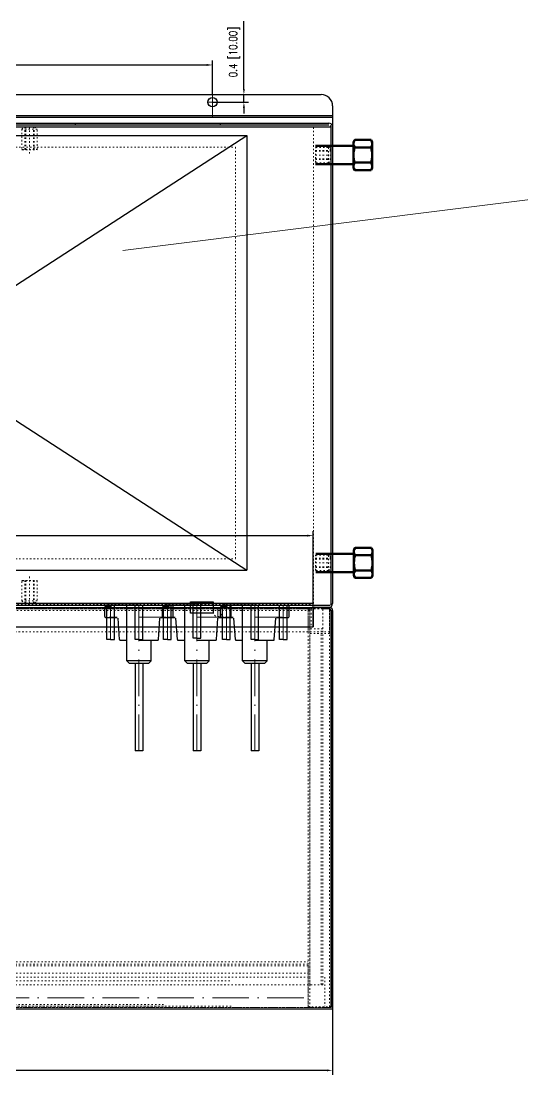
# Model space of a CAD drawing. Header units: millimetres. Extents: x 13152 to 58898, y -6229 to 3679.
# Drawn here: x 53608 to 54267, y -608 to 774 of the extents above; entities that cross this region are included whole.
import ezdxf

# ---------------------------------------------------------------- set-up
doc = ezdxf.new("R2010")
doc.units = ezdxf.units.MM
doc.header["$LTSCALE"] = 4
for name, pattern in [('ACAD_ISO03W100', [1.18, 0.47, -0.71]), ('ACAD_ISO10W100', [18, 12, -3, 0, -3]), ('DASHED', [0.75, 0.5, -0.25])]:
    doc.linetypes.add(name, pattern=pattern)
doc.layers.add('4虚线层', color=6, linetype='DASHED')
for name, color, linetype, lineweight in [('标注、文本', 3, 'Continuous', 25), ('粗实线', 4, 'Continuous', 53), ('铁心', 3, 'Continuous', 0)]:
    doc.layers.add(name, color=color, linetype=linetype, lineweight=lineweight)
doc.styles.add('TH_GBDIM', font='romans.shx', dxfattribs={"width": 0.8, "bigfont": 'gbcbig.shx'})
doc.dimstyles.new('TH_GBDIM1', dxfattribs={"dimscale": 3, "dimtxt": 3.5, "dimasz": 2.5, "dimexe": 2, "dimexo": 0, "dimgap": 1.5, "dimtad": 1, "dimdec": 1, "dimlfac": 0.03937, "dimzin": 0, "dimdsep": 46, "dimtxsty": 'TH_GBDIM', "dimcen": 2.5, "dimclrd": 3, "dimclre": 256, "dimclrt": 2, "dimadec": 0, "dimazin": 0, "dimtfac": 0.714286, "dimtdec": 1, "dimtmove": 0, "dimatfit": 3, "dimfxl": 1, "dimtzin": 0, "dimlwd": -1, "dimlwe": -1, "dimarcsym": 0})

# ---------------------------------------------------------------- blocks, each defined once
blk = doc.blocks.new('25589905')
at = {"layer": '标注、文本'}
for p, q in [((20271.8, -4199.3), (20271.8, -3676.3)), ((20271.8, -4167.3), (20271.8, -3676.3)), ((20275.8, -3672.3), (21363.8, -3672.3)), ((20275.8, -3672.3), (20284.8, -3672.3)), ((20301.8, -3676.3), (20303.8, -3676.3)), ((20426.3, -3664.8), (20426.3, -3679.8)), ((20456.3, -3664.8), (20426.3, -3664.8)), ((20456.3, -3679.8), (20456.3, -3664.8)), ((21190.3, -3679.8), (21190.3, -3664.8)), ((21190.3, -3664.8), (21220.3, -3664.8)), ((21220.3, -3664.8), (21220.3, -3679.8)), ((21346.8, -3676.3), (21344.8, -3676.3)), ((21372.8, -3672.3), (21363.8, -3672.3)), ((21372.8, -3674.3), (21363.8, -3674.3)), ((21374.8, -3676.3), (21372.8, -3676.3)), ((21374.8, -3676.3), (21374.8, -4197.3)), ((21374.8, -3704.3), (21374.8, -3676.3)), ((21374.8, -4196.3), (21374.8, -3676.3)), ((21374.8, -4167.3), (21374.8, -3676.3)), ((21376.8, -3676.3), (21376.8, -4199.3)), ((21376.8, -4167.3), (21376.8, -3676.3)), ((20426.3, -3679.8), (20456.3, -3679.8)), ((21220.3, -3679.8), (21190.3, -3679.8)), ((21376.8, -4199.3), (20271.8, -4199.3)), ((20672.3, -4199.3), (20802.3, -4199.3)), ((20746.8, -4196.3), (20749.8, -4196.3)), ((21374.3, -4197.3), (21374.3, -4195.3)), ((20677.3, -4204.3), (20797.3, -4204.3))]:
    blk.add_line(p, q, dxfattribs=at)
at = {"layer": '标注、文本', "color": 2, "linetype": 'ACAD_ISO03W100', "lineweight": 18}
for p, q in [((20273.8, -4197.3), (20273.8, -3674.3)), ((20273.8, -3674.3), (21346.8, -3674.3)), ((20273.8, -3704.3), (20273.8, -3674.3)), ((21363.8, -3674.3), (20273.8, -3674.3)), ((21346.8, -3676.3), (20273.8, -3676.3)), ((20273.8, -4196.3), (20273.8, -3676.3)), ((20273.8, -3676.3), (20275.8, -3676.3)), ((20273.8, -4167.3), (20273.8, -3676.3)), ((20275.8, -3704.3), (20275.8, -3674.3)), ((20275.8, -3674.3), (20284.8, -3674.3)), ((20275.8, -4196.3), (20275.8, -3676.3)), ((20275.8, -3706.3), (20275.8, -3676.3)), ((20284.8, -3700.3), (20284.8, -3672.3)), ((20284.8, -4167.3), (20284.8, -3676.3)), ((20301.8, -3704.3), (20301.8, -3674.3)), ((20301.8, -3676.3), (20301.8, -4196.3)), ((20301.8, -3706.3), (20301.8, -3676.3)), ((20303.8, -3704.3), (20303.8, -3674.3)), ((20303.8, -3676.3), (20303.8, -4196.3)), ((20414.3, -3678.3), (20414.3, -3672.3)), ((20426.3, -3678.3), (20426.3, -3672.3)), ((21220.3, -3678.3), (21220.3, -3672.3)), ((21232.3, -3678.3), (21232.3, -3672.3)), ((21344.8, -3704.3), (21344.8, -3674.3)), ((21344.8, -3676.3), (21344.8, -4196.3)), ((21346.8, -3704.3), (21346.8, -3674.3)), ((21346.8, -3676.3), (21346.8, -4196.3)), ((21346.8, -3706.3), (21346.8, -3676.3)), ((21363.8, -4167.3), (21363.8, -3672.3)), ((21363.8, -3700.3), (21363.8, -3672.3)), ((21372.8, -3704.3), (21372.8, -3674.3)), ((21372.8, -4196.3), (21372.8, -3676.3)), ((21372.8, -3706.3), (21372.8, -3676.3)), ((21372.8, -3704.3), (20273.8, -3704.3)), ((20284.8, -3700.3), (20301.8, -3700.3)), ((20286.8, -4167.3), (20286.8, -3700.3)), ((20301.8, -4167.3), (20301.8, -3700.3)), ((21346.8, -4167.3), (21346.8, -3700.3)), ((21363.8, -3700.3), (21346.8, -3700.3)), ((21361.8, -4167.3), (21361.8, -3700.3)), ((20275.8, -3706.3), (20301.8, -3706.3)), ((21372.8, -3706.3), (21346.8, -3706.3)), ((20763.3, -4110.3), (20763.3, -4159.3)), ((20782.3, -4109.3), (20764.3, -4109.3)), ((20773.3, -4111.3), (20767.3, -4115.3)), ((20767.3, -4159.3), (20767.3, -4115.3)), ((20780.3, -4115.3), (20767.3, -4115.3)), ((20768.3, -4159.3), (20768.3, -4114.6)), ((20773.3, -4111.3), (20780.3, -4115.3)), ((20779.3, -4159.3), (20779.3, -4114.7)), ((20780.3, -4159.3), (20780.3, -4115.3)), ((20783.3, -4159.3), (20783.3, -4110.3)), ((20286.8, -4137.3), (21344.8, -4137.3)), ((21344.8, -4140.3), (20303.8, -4140.3)), ((20303.8, -4140.3), (20303.8, -4195.3)), ((21344.8, -4142.3), (20303.8, -4142.3)), ((21344.8, -4195.3), (21344.8, -4140.3)), ((20281.8, -4157.3), (21344.8, -4157.3)), ((20281.8, -4157.3), (20281.8, -4195.3)), ((20286.8, -4152.3), (21344.8, -4152.3)), ((20688.2, -4159.3), (20838.2, -4159.3)), ((20688.2, -4162.3), (20688.2, -4159.3)), ((20746.8, -4162.3), (20746.8, -4159.3)), ((20749.8, -4162.3), (20749.8, -4159.3)), ((20762.2, -4159.3), (20763.3, -4158)), ((20763.3, -4159.3), (20783.3, -4159.3)), ((20763.3, -4159.3), (20763.3, -4162.3)), ((20783.3, -4158.3), (20784.1, -4159.3)), ((20783.3, -4159.3), (20783.3, -4162.3)), ((20813.3, -4154.7), (20813.3, -4165.7)), ((20838.2, -4162.3), (20838.2, -4159.3)), ((21366.8, -4157.3), (21366.8, -4195.3)), ((20271.8, -4167.3), (21363.8, -4167.3)), ((20286.8, -4162.3), (21244.8, -4162.3)), ((20672.3, -4169.3), (20802.3, -4169.3)), ((20672.3, -4199.3), (20672.3, -4169.3)), ((20672.3, -4171.3), (20802.3, -4171.3)), ((20688.2, -4162.3), (20838.2, -4162.3)), ((20702.2, -4171.9), (20714.3, -4178.9)), ((20706.2, -4171.9), (20714.3, -4176.6)), ((20714.3, -4169.9), (20714.3, -4178.9)), ((20722.5, -4171.9), (20714.3, -4176.6)), ((20726.5, -4171.9), (20714.3, -4178.9)), ((20746.8, -4162.3), (20746.8, -4196.3)), ((20749.8, -4162.3), (20749.8, -4196.3)), ((20791.3, -4171.3), (20755.3, -4171.3)), ((20755.3, -4171.3), (20755.3, -4201.3)), ((20758.3, -4171.3), (20758.3, -4201.3)), ((20764.3, -4201.3), (20764.3, -4171.3)), ((20765.8, -4201.3), (20765.8, -4171.3)), ((20780.8, -4201.3), (20780.8, -4171.3)), ((20782.3, -4201.3), (20782.3, -4171.3)), ((20788.3, -4201.3), (20788.3, -4171.3)), ((20791.3, -4201.3), (20791.3, -4171.3)), ((20791.3, -4201.3), (20791.3, -4171.3)), ((20802.3, -4199.3), (20802.3, -4169.3)), ((20693.3, -4180.3), (20693.3, -4188.3)), ((20693.3, -4180.3), (20701.3, -4180.3)), ((20693.3, -4180.3), (20693.3, -4188.3)), ((20701.3, -4180.3), (20693.3, -4180.3)), ((20693.3, -4188.3), (20701.3, -4188.3)), ((20693.3, -4188.3), (20701.3, -4188.3)), ((20697.3, -4189.1), (20697.3, -4179.5)), ((20701.3, -4188.3), (20701.3, -4180.3)), ((20701.3, -4188.3), (20701.3, -4180.3)), ((20746.8, -4179.3), (20749.8, -4179.3)), ((20746.8, -4185.3), (20749.8, -4185.3)), ((20773.3, -4180.3), (20773.3, -4188.3)), ((20773.3, -4180.3), (20781.3, -4180.3)), ((20773.3, -4180.3), (20773.3, -4188.3)), ((20781.3, -4180.3), (20773.3, -4180.3)), ((20773.3, -4188.3), (20781.3, -4188.3)), ((20773.3, -4188.3), (20781.3, -4188.3)), ((20777.3, -4189.1), (20777.3, -4179.5)), ((20781.3, -4188.3), (20781.3, -4180.3)), ((20781.3, -4188.3), (20781.3, -4180.3)), ((20303.8, -4196.3), (20273.8, -4196.3)), ((21374.3, -4197.3), (20273.8, -4197.3)), ((20274.3, -4195.3), (21244.8, -4195.3)), ((20274.3, -4197.3), (20274.3, -4195.3)), ((20274.3, -4197.3), (21374.3, -4197.3)), ((20303.8, -4193.3), (21154.8, -4193.3)), ((20303.8, -4195.3), (21154.8, -4195.3)), ((20371.3, -4197.3), (21374.3, -4197.3)), ((20672.3, -4197.3), (20802.3, -4197.3)), ((20746.8, -4191.3), (20749.8, -4191.3)), ((20755.3, -4201.3), (20791.3, -4201.3)), ((21344.8, -4196.3), (21374.8, -4196.3))]:
    blk.add_line(p, q, dxfattribs=at)
at = {"layer": '标注、文本', "color": 1, "linetype": 'ACAD_ISO10W100', "lineweight": 18}
for p, q in [((20420.3, -3672.3), (20420.3, -3684.3)), ((21226.3, -3672.3), (21226.3, -3684.3)), ((20359.3, -3742.3), (20359.3, -3702.3)), ((20339.3, -3722.3), (20379.3, -3722.3)), ((20774.3, -4087.5), (20774.3, -4207.9)), ((20773.3, -4103.3), (20773.3, -4174)), ((20774.3, -4144.3), (20774.3, -4207.2)), ((20697.3, -4160.6), (20697.3, -4205.8)), ((20713.3, -4154.7), (20713.3, -4168.3)), ((20714.3, -4161.2), (20714.3, -4206.4)), ((20773.3, -4204.9), (20773.3, -4159.4)), ((20777.3, -4160.6), (20777.3, -4205.8)), ((20281.8, -4184.3), (21346.8, -4184.3)), ((20672.3, -4184.3), (20802.3, -4184.3)), ((20755.3, -4189.8), (20791.3, -4189.8))]:
    blk.add_line(p, q, dxfattribs=at)
at = {"layer": '标注、文本', "color": 2, "linetype": 'ACAD_ISO03W100', "lineweight": 18}
for radius in [10, 7, 5]:
    blk.add_circle((20359.3, -3722.3), radius, dxfattribs=at)
at = {"layer": '标注、文本'}
for centre, radius, start, end in [((20275.8, -3676.3), 4, 90, 180), ((21372.8, -3676.3), 4, 0, 90), ((21372.8, -3676.3), 2, 0, 90), ((20677.3, -4199.3), 5, 180, 270), ((20797.3, -4199.3), 5, 270, 0)]:
    blk.add_arc(centre, radius, start, end, dxfattribs=at)
at = {"layer": '标注、文本', "color": 2, "linetype": 'ACAD_ISO03W100', "lineweight": 18}
for centre, radius, start, end in [((20275.8, -3676.3), 2, 90, 180), ((20420.3, -3678.3), 6, 180, 0), ((21226.3, -3678.3), 6, 180, 0), ((20359.3, -3722.3), 6, 90, 0), ((20764.3, -4110.3), 1, 90, 180), ((20782.3, -4110.3), 1, 0, 90)]:
    blk.add_arc(centre, radius, start, end, dxfattribs=at)
blk = doc.blocks.new('22569005')
at = {"layer": '4虚线层', "ltscale": 5}
blk.add_line((26040.1, -3605.1), (26040.1, -3615.1), dxfattribs=at)
at = {"layer": '标注、文本'}
for p, q in [((25863.8, -3565.1), (25849.8, -3565.1)), ((25864.8, -3581.7), (25864.8, -3566.1)), ((25864.8, -3581.7), (25864.8, -3571.1)), ((25864.8, -3581.7), (25864.8, -3571.1)), ((25893.9, -3584.6), (25865.8, -3582.7)), ((25893.9, -3584.6), (25865.8, -3582.7)), ((25894.8, -3610.1), (25894.8, -3585.6)), ((25894.8, -3610.1), (25894.8, -3585.6)), ((25921.8, -3594.1), (25894.8, -3594.1)), ((25921.8, -3594.1), (25924.8, -3597.1)), ((25921.8, -3594.1), (25921.8, -3626.1)), ((25921.8, -3594.1), (25924.8, -3597.1)), ((25921.8, -3594.1), (25921.8, -3626.1)), ((25924.8, -3623.1), (25924.8, -3597.1)), ((25924.8, -3623.1), (25924.8, -3597.1)), ((25924.8, -3605.1), (26040.1, -3605.1)), ((26040.1, -3605.1), (26040.1, -3615.1)), ((25924.8, -3615.1), (26040.1, -3615.1)), ((25921.8, -3626.1), (25848.8, -3626.1)), ((25893.9, -3635.7), (25865.8, -3637.6)), ((25893.9, -3635.7), (25865.8, -3637.6)), ((25894.8, -3634.7), (25894.8, -3626.1)), ((25894.8, -3634.7), (25894.8, -3626.1)), ((25921.8, -3626.1), (25924.8, -3623.1)), ((25921.8, -3626.1), (25924.8, -3623.1)), ((25850.3, -3646.2), (25850.3, -3647.2)), ((25850.3, -3647.2), (25850.9, -3647.2)), ((25850.3, -3647.2), (25850.9, -3647.2)), ((25850.3, -3654.1), (25850.3, -3649.1)), ((25850.9, -3649.1), (25850.3, -3649.1)), ((25850.9, -3647.2), (25850.9, -3649.1)), ((25864.8, -3654.1), (25864.8, -3638.5)), ((25864.8, -3638.6), (25864.8, -3649.1)), ((25864.8, -3638.6), (25864.8, -3649.1)), ((25863.8, -3655.1), (25851.3, -3655.1))]:
    blk.add_line(p, q, dxfattribs=at)
at = {"layer": '标注、文本', "color": 1, "linetype": 'ACAD_ISO10W100', "lineweight": 18}
blk.add_line((26040.1, -3610.1), (25848.8, -3610.1), dxfattribs=at)
at = {"layer": '标注、文本'}
for points in [[(25848.7, -3609.9), (25848.4, -3649.2), (25848.7, -3650.7), (25850.1, -3651)], [(25848.4, -3649.2), (25848.6, -3651.4), (25848.9, -3653), (25850.3, -3653.3)]]:
    blk.add_lwpolyline(points, dxfattribs=at)
for centre, start, end in [((25849.8, -3566.1), 90, 180), ((25863.8, -3566.1), 0, 90), ((25893.8, -3585.6), 0, 86.1859), ((25893.8, -3585.6), 0, 86.1859), ((25893.8, -3634.7), 273.8141, 0), ((25893.8, -3634.7), 273.8141, 0), ((25851.3, -3654.1), 180, 270), ((25863.8, -3654.1), 270, 0)]:
    blk.add_arc(centre, 1, start, end, dxfattribs=at)
blk.add_open_spline([(25864.9, -3574.3), (25864.9, -3574.3), (25864.7, -3610), (25864.7, -3610)], degree=3, dxfattribs=at)
blk = doc.blocks.new('*D299')
at = {"layer": 'Defpoints', "color": 0, "transparency": 16777216}
for p in [(52912, -522.1), (54017, -522.1), (52912, -602.4)]:
    blk.add_point(p, dxfattribs=at)
at = {"layer": '标注、文本', "transparency": 16777216}
for p, q in [((52912, -522.1), (52912, -608.4)), ((54017, -522.1), (54017, -608.4))]:
    blk.add_line(p, q, dxfattribs=at)
at = {"layer": '标注、文本', "color": 3, "transparency": 16777216}
blk.add_line((54009.5, -602.4), (52919.5, -602.4), dxfattribs=at)
for points in [[(52919.5, -601.2), (52919.5, -603.7), (52912, -602.4)], [(54009.5, -601.2), (54009.5, -603.7), (54017, -602.4)]]:
    blk.add_solid(points, dxfattribs=at)
at = {"layer": '标注、文本', "color": 2, "transparency": 16777216, "insert": (53464.5, -589.9), "char_height": 10.5, "attachment_point": 5, "style": 'TH_GBDIM'}
blk.add_mtext('43.5 [1105.00]', dxfattribs=at)
blk = doc.blocks.new('*D301')
at = {"layer": 'Defpoints', "color": 0, "transparency": 16777216}
for p in [(53859.5, 716.6), (53069.5, 677.8), (53859.5, 677.8)]:
    blk.add_point(p, dxfattribs=at)
at = {"layer": '标注、文本', "transparency": 16777216}
for p, q in [((53069.5, 677.8), (53069.5, 722.6)), ((53859.5, 677.8), (53859.5, 722.6))]:
    blk.add_line(p, q, dxfattribs=at)
at = {"layer": '标注、文本', "color": 3, "transparency": 16777216}
blk.add_line((53077, 716.6), (53852, 716.6), dxfattribs=at)
for points in [[(53077, 717.9), (53077, 715.4), (53069.5, 716.6)], [(53852, 717.9), (53852, 715.4), (53859.5, 716.6)]]:
    blk.add_solid(points, dxfattribs=at)
at = {"layer": '标注、文本', "color": 2, "transparency": 16777216, "insert": (53464.5, 729.1), "char_height": 10.5, "attachment_point": 5, "style": 'TH_GBDIM'}
blk.add_mtext('31.1 [790.00]', dxfattribs=at)
blk = doc.blocks.new('*D302')
at = {"layer": 'Defpoints', "color": 0, "transparency": 16777216}
for p in [(53859.5, 677.8), (53900.6, 677.8), (53859.5, 667.8)]:
    blk.add_point(p, dxfattribs=at)
at = {"layer": '标注、文本', "color": 3, "transparency": 16777216}
for p, q in [((53900.6, 685.3), (53900.6, 774.2)), ((53900.6, 667.8), (53900.6, 677.8)), ((53900.6, 660.3), (53900.6, 652.8))]:
    blk.add_line(p, q, dxfattribs=at)
at = {"layer": '标注、文本', "transparency": 16777216}
for p, q in [((53859.5, 677.8), (53906.6, 677.8)), ((53859.5, 667.8), (53906.6, 667.8))]:
    blk.add_line(p, q, dxfattribs=at)
at = {"layer": '标注、文本', "color": 3, "transparency": 16777216}
for points in [[(53899.4, 685.3), (53901.9, 685.3), (53900.6, 677.8)], [(53899.4, 660.3), (53901.9, 660.3), (53900.6, 667.8)]]:
    blk.add_solid(points, dxfattribs=at)
at = {"layer": '标注、文本', "color": 2, "transparency": 16777216, "insert": (53888.1, 733.5), "char_height": 10.5, "attachment_point": 5, "rotation": 90, "style": 'TH_GBDIM'}
blk.add_mtext('0.4 [10.00]', dxfattribs=at)
blk = doc.blocks.new('*D318')
at = {"layer": 'Defpoints', "color": 0, "transparency": 16777216}
for p in [(53991.5, 99.1), (52937.5, -20.6), (53991.5, -20.6)]:
    blk.add_point(p, dxfattribs=at)
at = {"layer": '标注、文本', "transparency": 16777216}
for p, q in [((52937.5, -20.6), (52937.5, 105.1)), ((53991.5, -20.6), (53991.5, 105.1))]:
    blk.add_line(p, q, dxfattribs=at)
at = {"layer": '标注、文本', "color": 3, "transparency": 16777216}
blk.add_line((52945, 99.1), (53984, 99.1), dxfattribs=at)
for points in [[(52945, 100.4), (52945, 97.9), (52937.5, 99.1)], [(53984, 100.4), (53984, 97.9), (53991.5, 99.1)]]:
    blk.add_solid(points, dxfattribs=at)
at = {"layer": '标注、文本', "color": 2, "transparency": 16777216, "insert": (53464.5, 111.6), "char_height": 10.5, "attachment_point": 5, "style": 'TH_GBDIM'}
blk.add_mtext('41.5 [1054.00]', dxfattribs=at)

msp = doc.modelspace()

# ---------------------------------------------------------------- linework, layer by layer
at = {"layer": '标注、文本'}
for p, q in [((52926.99, 677.81), (54001.99, 677.81)), ((54016.99, 662.81), (54016.99, 647.81)), ((54016.99, 649.81), (52911.99, 649.81)), ((54016.99, 647.81), (52911.99, 647.81)), ((52914.49, 637.9), (54011.99, 637.9)), ((52916.99, 640.4), (54011.99, 640.4)), ((53679.49, 640.4), (53679.49, 637.9)), ((53869.49, 640.4), (53869.49, 637.9)), ((54016.99, 647.81), (54016.99, 9.9)), ((52914.49, 635.4), (54014.49, 635.4)), ((53024.49, 623.9), (53904.49, 623.9)), ((53024.49, 623.9), (53904.49, 53.9)), ((53024.49, 53.9), (53904.49, 623.9)), ((53904.49, 623.9), (53904.49, 53.9)), ((54014.49, 635.4), (54014.49, 7.9)), ((54011.49, 608.4), (54014.49, 609.59)), ((54011.49, 588.4), (54014.49, 587.01)), ((54011.49, 73.4), (54014.49, 74.59)), ((53024.49, 53.9), (53904.49, 53.9)), ((54011.49, 53.4), (54014.49, 52.01)), ((52914.49, 10.4), (53991.99, 10.4)), ((52914.49, 7.9), (54013.49, 7.9)), ((53720.75, -37.1), (53720.75, 7.9)), ((53730.75, -37.1), (53730.75, 7.9)), ((53757.99, -37.1), (53757.99, 7.9)), ((53767.99, -37.1), (53767.99, 7.9)), ((53795.23, -37.1), (53795.23, 7.9)), ((53805.23, -37.1), (53805.23, 7.9)), ((53833.99, -35.6), (53833.99, 9.4)), ((53843.99, -35.6), (53843.99, 9.4)), ((53872.75, -37.1), (53872.75, 7.9)), ((53882.75, -37.1), (53882.75, 7.9)), ((53909.99, -37.1), (53909.99, 7.9)), ((53919.99, -37.1), (53919.99, 7.9)), ((53947.23, -37.1), (53947.23, 7.9)), ((53957.23, -37.1), (53957.23, 7.9)), ((53991.49, 2.4), (53991.49, -20.6)), ((54011.99, 4.9), (53993.99, 4.9)), ((52937.49, -20.6), (53991.49, -20.6)), ((53725.75, -37.1), (53720.75, -37.1)), ((53725.75, -37.1), (53730.75, -37.1)), ((53762.99, -37.1), (53757.99, -37.1)), ((53762.99, -37.1), (53767.99, -37.1)), ((53800.23, -37.1), (53795.23, -37.1)), ((53800.23, -37.1), (53805.23, -37.1)), ((53838.99, -35.6), (53833.99, -35.6)), ((53838.99, -35.6), (53843.99, -35.6)), ((53877.75, -37.1), (53872.75, -37.1)), ((53877.75, -37.1), (53882.75, -37.1)), ((53914.99, -37.1), (53909.99, -37.1)), ((53914.99, -37.1), (53919.99, -37.1)), ((53952.23, -37.1), (53947.23, -37.1)), ((53952.23, -37.1), (53957.23, -37.1))]:
    msp.add_line(p, q, dxfattribs=at)
at = {"layer": '标注、文本', "color": 1, "linetype": 'ACAD_ISO10W100', "lineweight": 18}
for p, q in [((53859.49, 647.81), (53859.49, 677.81)), ((53865.49, 667.81), (53853.49, 667.81)), ((53725.75, 7.9), (53725.75, -37.1)), ((53725.75, 7.9), (53725.75, -37.1)), ((53762.99, 7.9), (53762.99, -37.1)), ((53762.99, 7.9), (53762.99, -37.1)), ((53800.23, 7.9), (53800.23, -37.1)), ((53800.23, 7.9), (53800.23, -37.1)), ((53838.99, 9.4), (53838.99, -35.6)), ((53838.99, 9.4), (53838.99, -35.6)), ((53877.75, 7.9), (53877.75, -37.1)), ((53877.75, 7.9), (53877.75, -37.1)), ((53914.99, 7.9), (53914.99, -37.1)), ((53914.99, 7.9), (53914.99, -37.1)), ((53952.23, 7.9), (53952.23, -37.1)), ((53952.23, 7.9), (53952.23, -37.1))]:
    msp.add_line(p, q, dxfattribs=at)
at = {"layer": '标注、文本', "color": 2, "linetype": 'ACAD_ISO03W100', "lineweight": 18}
for p, q in [((52916.99, 637.9), (54011.99, 637.9)), ((53609.49, 632.4), (53612.49, 635.4)), ((53609.49, 632.4), (53609.49, 605.9)), ((53629.49, 632.4), (53609.49, 632.4)), ((53626.49, 635.4), (53612.49, 635.4)), ((53613.49, 605.4), (53613.49, 635.4)), ((53614.49, 605.4), (53614.49, 635.4)), ((53619.49, 600.4), (53619.49, 635.4)), ((53624.49, 605.4), (53624.49, 635.4)), ((53625.49, 605.4), (53625.49, 635.4)), ((53626.49, 635.4), (53629.49, 632.4)), ((53629.49, 605.9), (53629.49, 632.4)), ((53991.99, 634.9), (53991.99, 9.4)), ((53991.99, 634.9), (53991.99, 9.4)), ((53991.99, 634.9), (54014.49, 634.9)), ((54014.49, 635.4), (54014.49, 9.9)), ((53039.49, 608.9), (53889.49, 608.9)), ((53889.49, 608.9), (53889.49, 68.9)), ((53994.49, 607.9), (53994.99, 608.4)), ((53994.99, 608.4), (54011.49, 608.4)), ((53994.99, 588.4), (53994.99, 608.4)), ((54014.49, 605.4), (54011.49, 608.4)), ((54011.49, 608.4), (54011.49, 588.4)), ((53609.49, 605.9), (53609.99, 605.4)), ((53609.49, 605.9), (53629.49, 605.9)), ((53609.99, 605.4), (53628.99, 605.4)), ((53628.99, 605.4), (53629.49, 605.9)), ((53994.49, 588.9), (53994.49, 607.9)), ((53994.49, 604.4), (54014.49, 604.4)), ((53994.49, 603.4), (54014.49, 603.4)), ((53994.49, 598.4), (54014.49, 598.4)), ((54014.49, 605.4), (54014.49, 591.4)), ((53994.49, 593.4), (54014.49, 593.4)), ((53994.49, 592.4), (54014.49, 592.4)), ((53994.99, 588.4), (53994.49, 588.9)), ((54011.49, 588.4), (53994.99, 588.4)), ((54011.49, 588.4), (54014.49, 591.4)), ((53994.49, 72.9), (53994.99, 73.4)), ((53994.49, 53.9), (53994.49, 72.9)), ((53994.49, 69.4), (54014.49, 69.4)), ((53994.99, 73.4), (54011.49, 73.4)), ((53994.99, 53.4), (53994.99, 73.4)), ((54014.49, 70.4), (54011.49, 73.4)), ((54011.49, 73.4), (54011.49, 53.4)), ((54014.49, 70.4), (54014.49, 56.4)), ((53039.49, 68.9), (53889.49, 68.9)), ((53994.49, 68.4), (54014.49, 68.4)), ((53994.49, 63.4), (54014.49, 63.4)), ((53994.49, 58.4), (54014.49, 58.4)), ((53994.49, 57.4), (54014.49, 57.4)), ((54011.49, 53.4), (54014.49, 56.4)), ((53619.49, 45.4), (53619.49, 10.4)), ((53994.99, 53.4), (53994.49, 53.9)), ((54011.49, 53.4), (53994.99, 53.4)), ((53609.49, 39.9), (53609.99, 40.4)), ((53609.49, 13.4), (53609.49, 39.9)), ((53609.49, 39.9), (53629.49, 39.9)), ((53609.99, 40.4), (53628.99, 40.4)), ((53613.49, 40.4), (53613.49, 10.4)), ((53614.49, 40.4), (53614.49, 10.4)), ((53624.49, 40.4), (53624.49, 10.4)), ((53625.49, 40.4), (53625.49, 10.4)), ((53628.99, 40.4), (53629.49, 39.9)), ((53629.49, 39.9), (53629.49, 13.4)), ((52914.54, 9.4), (53991.99, 9.4)), ((53609.49, 13.4), (53612.49, 10.4)), ((53629.49, 13.4), (53609.49, 13.4)), ((53626.49, 10.4), (53612.49, 10.4)), ((53626.49, 10.4), (53629.49, 13.4)), ((53988.99, 2.4), (53988.99, -20.6)), ((54011.99, 7.4), (53993.99, 7.4)), ((54016.97, 9.4), (54016.99, 9.4))]:
    msp.add_line(p, q, dxfattribs=at)
at = {"layer": '标注、文本'}
msp.add_circle((53859.49, 667.81), 6, dxfattribs=at)
for centre, radius, start, end in [((54001.99, 662.81), 15, 0, 90), ((54011.99, 635.4), 5, 0, 90), ((53993.99, 2.4), 2.5, 90, 180), ((54011.99, 9.9), 5, 270, 0)]:
    msp.add_arc(centre, radius, start, end, dxfattribs=at)
at = {"layer": '标注、文本', "color": 2, "linetype": 'ACAD_ISO03W100', "lineweight": 18}
for centre, radius, start, end in [((54011.99, 635.4), 2.5, 0, 90), ((53993.99, 2.4), 5, 90, 180), ((54011.99, 9.9), 2.5, 270, 0)]:
    msp.add_arc(centre, radius, start, end, dxfattribs=at)
at = {"layer": '粗实线', "ltscale": 2}
for p, q in [((54044.49, 610.4), (53994.49, 610.4)), ((54046.03, 618.25), (54044.49, 615.59)), ((54044.49, 615.59), (54044.49, 581.21)), ((54044.49, 581.21), (54044.49, 615.59)), ((54044.49, 610.4), (54044.49, 586.4)), ((54046.03, 618.25), (54067.36, 618.25)), ((54067.36, 618.25), (54068.89, 615.59)), ((54068.89, 581.21), (54068.89, 615.59)), ((54046.03, 608.33), (54067.36, 608.33)), ((54044.49, 586.4), (53994.49, 586.4)), ((54046.03, 578.55), (54044.49, 581.21)), ((54046.03, 588.48), (54067.36, 588.48)), ((54067.36, 578.55), (54068.89, 581.21)), ((54046.03, 578.55), (54067.36, 578.55)), ((54046.53, 83.25), (54044.99, 80.59)), ((54046.53, 83.25), (54067.86, 83.25)), ((54067.86, 83.25), (54069.39, 80.59)), ((54044.99, 75.4), (53994.99, 75.4)), ((54044.99, 80.59), (54044.99, 46.21)), ((54044.99, 46.21), (54044.99, 80.59)), ((54044.99, 75.4), (54044.99, 51.4)), ((54046.53, 73.33), (54067.86, 73.33)), ((54069.39, 46.21), (54069.39, 80.59)), ((54044.99, 51.4), (53994.99, 51.4)), ((54046.53, 43.55), (54044.99, 46.21)), ((54046.53, 53.48), (54067.86, 53.48)), ((54046.53, 43.55), (54067.86, 43.55)), ((54067.86, 43.55), (54069.39, 46.21))]:
    msp.add_line(p, q, dxfattribs=at)
for centre, radius, start, end in [((54053.63, 613.18), 9.14, 146.29544, 212.55875), ((54059.75, 613.18), 9.14, 327.91444, 33.70456), ((54080.49, 598.4), 36, 163.9966, 196.0034), ((54032.89, 598.4), 36, 343.9966, 16.0034), ((54053.63, 583.62), 9.14, 147.91444, 213.70456), ((54059.75, 583.62), 9.14, 326.29544, 32.08556), ((54054.13, 78.18), 9.14, 146.29544, 212.55875), ((54060.25, 78.18), 9.14, 327.91444, 33.70456), ((54080.99, 63.4), 36, 163.9966, 196.0034), ((54033.39, 63.4), 36, 343.9966, 16.0034), ((54054.13, 48.62), 9.14, 147.91444, 213.70456), ((54060.25, 48.62), 9.14, 326.29544, 32.08556)]:
    msp.add_arc(centre, radius, start, end, dxfattribs=at)
at = {"layer": '铁心', "lineweight": 13}
msp.add_lwpolyline([(53742.02, 473.41), (54478.63, 565.33), (54478.63, 565.33)], dxfattribs=at)

# ---------------------------------------------------------------- block references
at = {"layer": '标注、文本'}
msp.add_blockref('25589905', (32640.17, 3677.19), dxfattribs=at)
at = {"layer": '标注、文本', "rotation": 270}
for p in [(57373.11, 25856.73), (57449.11, 25856.73), (57525.11, 25856.73)]:
    msp.add_blockref('22569005', p, dxfattribs=at)

# ---------------------------------------------------------------- dimensions: what is measured, and where the dimension line sits
at = {"layer": '标注、文本'}
dim = msp.add_linear_dim(base=(53900.64, 677.81), p1=(53859.49, 667.81), p2=(53859.49, 677.81), angle=90, dimstyle='TH_GBDIM1', dxfattribs=at)
dim.commit()
dim.dimension.update_dxf_attribs({"geometry": '*D302', "text_midpoint": (53888.14, 733.51)})
for base, p1, p2, picture, middle in [((53859.49, 716.63), (53069.49, 677.81), (53859.49, 677.81), '*D301', (53464.49, 729.13)), ((53991.49, 99.11), (52937.49, -20.6), (53991.49, -20.6), '*D318', (53464.49, 111.61)), ((52911.99, -602.4), (54016.99, -522.1), (52911.99, -522.1), '*D299', (53464.49, -589.9))]:
    dim = msp.add_linear_dim(base=base, p1=p1, p2=p2, dimstyle='TH_GBDIM1', dxfattribs=at)
    dim.commit()
    dim.dimension.update_dxf_attribs({"geometry": picture, "text_midpoint": middle})

doc.saveas('drawing.dxf')
